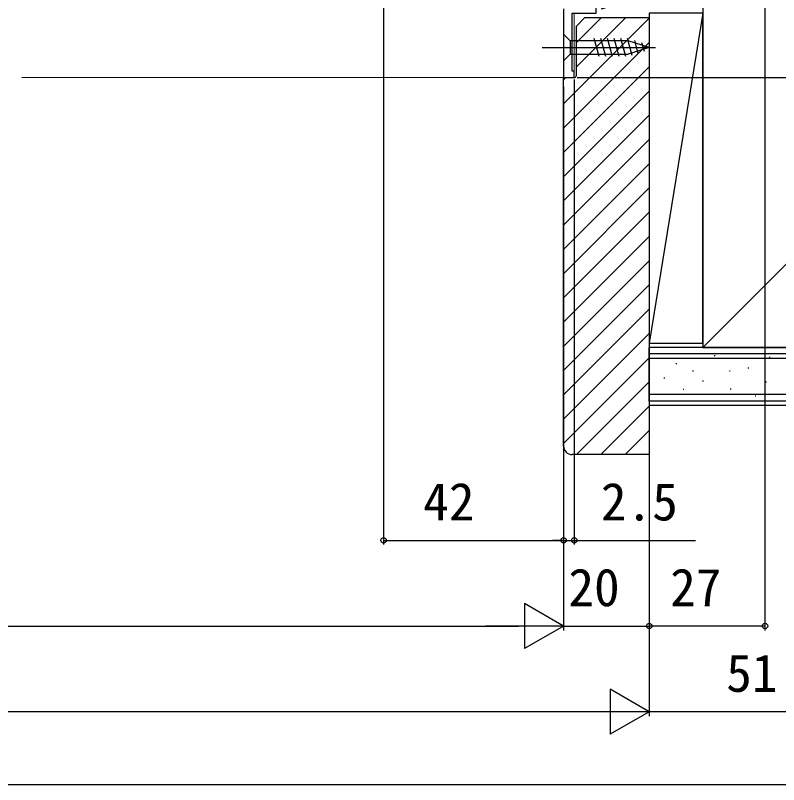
# Model space of a CAD drawing. Units: millimetres, scale not verified. Extents: x -525 to 525, y -783 to 778.
# Drawn here: x 128.1 to 306.2, y -782.7 to -603.2 of the extents above; entities that cross this region are included whole.
import ezdxf
from ezdxf.enums import TextEntityAlignment as Align

# ---------------------------------------------------------------- set-up
doc = ezdxf.new("R2010")
doc.units = ezdxf.units.MM
doc.header["$LTSCALE"] = 4
for name, color, linetype in [('0-2_YKK_11', 7, 'Continuous'), ('0-5_YKK_13', 4, 'Continuous'), ('0-7_YKK_D', 6, 'Continuous'), ('0-8_YKK_ZWAK', 7, 'Continuous'), ('0-9_YSS_K', 3, 'Continuous'), ('0-A_YSS_KE', 3, 'Continuous')]:
    doc.layers.add(name, color=color, linetype=linetype)
doc.layers.add('0-4_YKK_12', color=2, linetype='Continuous', lineweight=18)
doc.styles.add('ＭＳ ゴシック', font='')
doc.styles.get('ＭＳ ゴシック').set_extended_font_data('MS Gothic')

msp = doc.modelspace()

# ---------------------------------------------------------------- linework, layer by layer
at = {"layer": '0-2_YKK_11'}
msp.add_lwpolyline([(256.005, -601.7), (256.005, -617.7), (258.505, -617.7), (258.505, -616.2), (258.005, -616.2), (258.005, -602.7), (263.605, -602.7), (263.605, -600.7), (264.605, -600.7), (264.963, -601.685), (266.091, -601.274), (265.749, -600.335), (267.005, -599.877), (267.005, -585.4), (266.505, -584.9)], dxfattribs=at)
at = {"layer": '0-4_YKK_12'}
for p, q in [((258.505, -617.7), (258.505, -602.7)), ((129.601, -617.7), (258.505, -617.7))]:
    msp.add_line(p, q, dxfattribs=at)
at = {"layer": '0-5_YKK_13'}
for p, q in [((256.007, -607.599), (256.007, -613.799)), ((256.007, -607.599), (257.557, -609.149)), ((271.091, -609.149), (257.557, -609.149)), ((257.557, -609.149), (257.557, -612.249)), ((264.3, -612.799), (263.175, -608.599)), ((265.853, -612.799), (264.728, -608.599)), ((267.406, -612.799), (266.281, -608.599)), ((268.959, -612.799), (267.834, -608.599)), ((270.512, -612.799), (269.387, -608.599)), ((271.996, -612.54), (270.94, -608.599)), ((276.007, -610.699), (271.091, -609.149)), ((273.428, -612.089), (272.614, -609.053)), ((274.86, -611.637), (274.31, -609.588)), ((251.007, -610.699), (277.494, -610.699)), ((276.007, -610.699), (271.091, -612.249)), ((256.007, -613.799), (257.557, -612.249)), ((257.557, -612.249), (271.091, -612.249))]:
    msp.add_line(p, q, dxfattribs=at)
at = {"layer": '0-7_YKK_D'}
for p, q in [((303.005, -576.4), (303.005, -746.699)), ((214.005, -599), (214.005, -726.699)), ((276, -604.899), (276, -766.699)), ((276, -604.899), (276, -766.699)), ((276, -604.899), (276, -746.699)), ((258.505, -618.2), (258.505, -726.699)), ((259.214, -617.7), (408, -617.7)), ((256, -619.899), (256, -746.699)), ((256, -619.899), (256, -746.699)), ((214.005, -725.699), (256, -725.699)), ((256, -725.699), (253.45, -725.699)), ((256, -725.699), (258.505, -725.699)), ((258.505, -725.699), (286.832, -725.699)), ((256, -745.699), (246.907, -740.449)), ((246.907, -740.449), (246.907, -750.949)), ((-193.5, -745.699), (245.5, -745.699)), ((256, -745.699), (237.813, -745.699)), ((256, -745.699), (246.907, -750.949)), ((256, -745.699), (276, -745.699)), ((303.005, -745.699), (276, -745.699)), ((276, -765.699), (266.907, -760.449)), ((266.907, -760.449), (266.907, -770.949)), ((265.5, -765.699), (-213.5, -765.699)), ((276, -765.699), (257.813, -765.699)), ((276, -765.699), (266.907, -770.949)), ((327, -765.699), (276, -765.699))]:
    msp.add_line(p, q, dxfattribs=at)
for centre in [(214.005, -725.699), (256, -725.699), (256, -725.699), (258.505, -725.699), (276, -745.699), (303.005, -745.699)]:
    msp.add_circle(centre, 0.637, dxfattribs=at)
at = {"layer": '0-8_YKK_ZWAK'}
msp.add_lwpolyline([(-525, -782.7), (525, -782.7), (525, 747.3)], dxfattribs=at)
at = {"layer": '0-9_YSS_K'}
for p, q in [((288.505, -680.7), (393.505, -575.7)), ((288.505, -602.7), (276.005, -679.7)), ((288.505, -679.7), (288.505, -602.7)), ((256.005, -623.878), (276.005, -603.878)), ((259.005, -609.564), (264.869, -603.7)), ((259.005, -615.221), (270.525, -603.701)), ((256.005, -629.535), (276.005, -609.535)), ((256.005, -635.192), (276.005, -615.192)), ((256.005, -618.221), (256.525, -617.701)), ((256.005, -640.848), (276.005, -620.848)), ((256.005, -646.505), (276.005, -626.505)), ((256.005, -652.162), (276.005, -632.162)), ((256.005, -657.819), (276.005, -637.819)), ((256.005, -663.476), (276.005, -643.476)), ((256.005, -669.133), (276.005, -649.133)), ((256.005, -674.789), (276.005, -654.789)), ((256.005, -680.446), (276.005, -660.446)), ((256.005, -686.103), (276.005, -666.103)), ((256.005, -691.76), (276.005, -671.76)), ((256.005, -697.417), (276.005, -677.417)), ((276.005, -679.7), (288.505, -679.7)), ((256.005, -703.074), (276.005, -683.074)), ((474.569, -682.2), (276.005, -682.2)), ((291.189, -682.53), (291.389, -682.53)), ((303.987, -682.92), (304.187, -682.92)), ((282.225, -684.431), (282.425, -684.431)), ((299.045, -685.414), (299.245, -685.414)), ((286.122, -686.148), (286.322, -686.148)), ((294.697, -686.148), (294.897, -686.148)), ((259.034, -705.701), (276.005, -688.731)), ((279.431, -687.785), (279.631, -687.785)), ((288.46, -688.487), (288.66, -688.487)), ((303.166, -688.711), (303.366, -688.711)), ((283.902, -690.393), (284.102, -690.393)), ((294.924, -690.359), (295.124, -690.359)), ((474.569, -691.7), (276.005, -691.7)), ((291.968, -691.605), (292.168, -691.605)), ((300.693, -692.007), (300.893, -692.007)), ((264.691, -705.701), (276.005, -694.387)), ((474.569, -694.2), (276.005, -694.2)), ((270.348, -705.701), (276.005, -700.044))]:
    msp.add_line(p, q, dxfattribs=at)
msp.add_lwpolyline([(288.505, -602.7), (276.005, -602.7), (276.005, -679.7)], dxfattribs=at)
at = {"layer": '0-A_YSS_KE'}
for p, q in [((259.005, -605.7), (261.005, -603.7)), ((261.005, -603.7), (276.005, -603.7)), ((276.005, -603.7), (276.005, -705.7)), ((259.005, -617.2), (259.005, -605.7)), ((256.005, -703.7), (256.005, -617.7)), ((256.005, -617.7), (258.505, -617.7)), ((474.569, -680.7), (276.005, -680.7)), ((276.005, -693.2), (276.005, -680.7)), ((276.005, -683.2), (474.569, -683.2)), ((474.569, -693.2), (276.005, -693.2)), ((276.005, -705.7), (258.005, -705.7))]:
    msp.add_line(p, q, dxfattribs=at)
msp.add_lwpolyline([(393.505, -680.7), (393.505, -575.7), (288.505, -575.7), (288.505, -680.7)], close=True, dxfattribs=at)
for centre, radius, start, end in [((258.505, -617.2), 0.5, 270, 0), ((258.005, -703.7), 2, 180, 270)]:
    msp.add_arc(centre, radius, start, end, dxfattribs=at)

# ---------------------------------------------------------------- texts
at = {"layer": '0-7_YKK_D', "style": 'ＭＳ ゴシック'}
for s, p in [('42', (223.26, -723.699)), ('2.5', (264.719, -723.699)), ('20', (257.136, -743.699)), ('27', (280.875, -743.699)), ('51', (293.966, -763.699))]:
    msp.add_text(s, height=8.798, dxfattribs=at).set_placement(p, align=Align.BOTTOM_LEFT)

doc.saveas('drawing.dxf')
